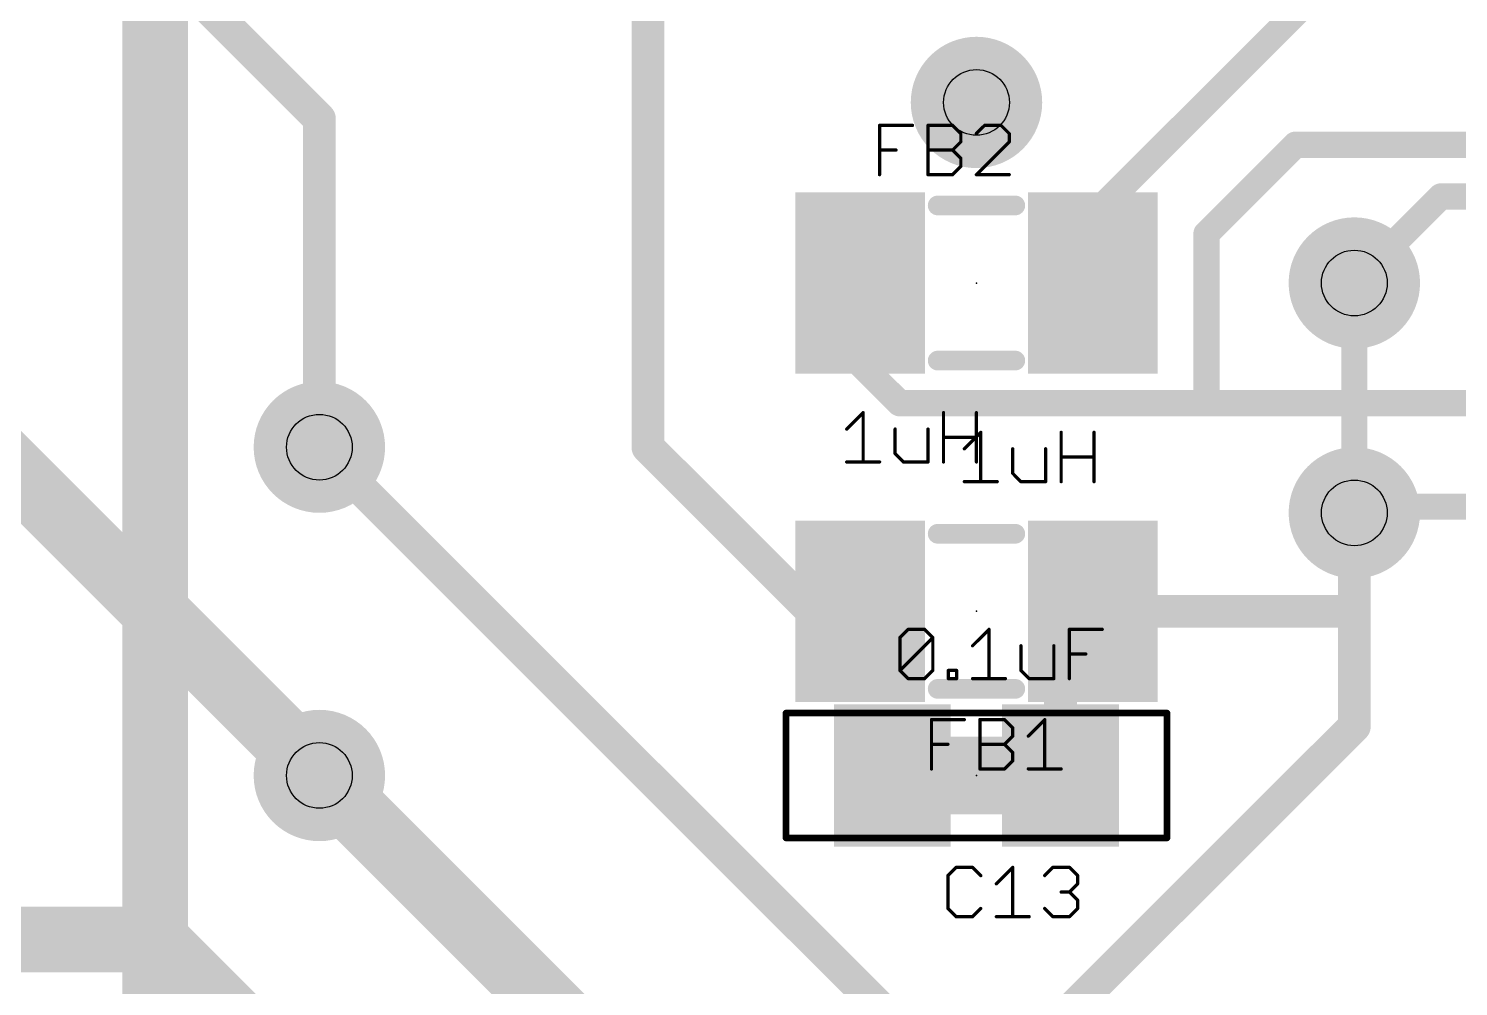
# Model space of a CAD drawing. Extents: x -27 to 80, y -11 to 53.
# Drawn here: x 14.26 to 25.32, y 13.61 to 21.02 of the extents above; entities that cross this region are included whole.
import ezdxf

# ---------------------------------------------------------------- set-up
doc = ezdxf.new("R2010")
doc.units = 0
for name, color, linetype in [('1', 12, 'CONTINUOUS'), ('16', 132, 'CONTINUOUS'), ('18', 110, 'CONTINUOUS'), ('21', 53, 'CONTINUOUS'), ('23', 53, 'CONTINUOUS'), ('25', 253, 'CONTINUOUS'), ('27', 253, 'CONTINUOUS'), ('29', 253, 'CONTINUOUS'), ('31', 253, 'CONTINUOUS'), ('35', 253, 'CONTINUOUS'), ('39', 12, 'CONTINUOUS'), ('44', 253, 'CONTINUOUS'), ('51', 53, 'CONTINUOUS')]:
    doc.layers.add(name, color=color, linetype=linetype)

# ---------------------------------------------------------------- blocks, each defined once
blk = doc.blocks.new('RECT')
blk.add_solid([(-0.5, -0.5), (0.5, -0.5), (-0.5, 0.5), (0.5, 0.5)])
blk = doc.blocks.new('ROUNDV')
at = {"const_width": 0.5}
blk.add_lwpolyline([(0, -0.25, 1), (0, 0.25, 1), (0, -0.25)], format="xyb", dxfattribs=at)

msp = doc.modelspace()

# ---------------------------------------------------------------- linework, layer by layer
at = {"layer": '1'}
for points, const_width in [([(15.24, 8.89), (15.24, 33.66)], 0.508), ([(22.49, 19.569), (24.641, 21.72)], 0.2032), ([(19.05, 21.59), (19.05, 17.78)], 0.254), ([(23.368, 19.431), (24.057, 20.12)], 0.2032), ([(24.057, 20.12), (26, 20.12)], 0.2032), ([(24.511, 19.05), (25.181, 19.72)], 0.2032), ([(25.181, 19.72), (26, 19.72)], 0.2032), ([(22.49, 19.05), (22.49, 19.569)], 0.2032), ([(23.368, 18.12), (23.368, 19.431)], 0.2032), ([(20.69, 19.05), (20.69, 18.68)], 0.2032), ([(20.69, 19.05), (20.69, 18.426)], 0.2032), ([(20.69, 18.426), (20.996, 18.12)], 0.2032), ([(20.996, 18.12), (23.368, 18.12)], 0.2032), ([(23.368, 18.12), (26, 18.12)], 0.2032), ([(16.51, 17.78), (21.59, 12.7)], 0.254), ([(19.05, 17.78), (20.32, 16.51)], 0.254), ([(24.511, 16.51), (24.511, 17.272)], 0.254), ([(24.511, 17.272), (24.559, 17.32)], 0.2032), ([(24.559, 17.32), (26, 17.32)], 0.2032), ([(20.32, 16.51), (20.69, 16.51)], 0.254), ([(22.49, 16.51), (22.24, 16.26)], 0.254), ([(24.511, 16.51), (22.49, 16.51)], 0.254), ([(24.511, 15.621), (24.511, 16.51)], 0.254), ([(22.24, 16.26), (22.24, 15.24)], 0.254), ([(21.59, 12.7), (24.511, 15.621)], 0.254), ([(16.51, 15.24), (22.225, 9.525)], 0.508)]:
    msp.add_lwpolyline(points, dxfattribs=dict(at, const_width=const_width))
for points, const_width in [([(24.057, 20.1708, 1), (24.057, 20.0692)], 0.1016), ([(24.0929, 20.0841, 1), (24.0211, 20.1559)], 0.1016), ([(25.181, 19.7708, 1), (25.181, 19.6692)], 0.1016), ([(25.2169, 19.6841, 1), (25.1451, 19.7559)], 0.1016), ([(22.5408, 19.569, 1), (22.4392, 19.569)], 0.1016), ([(22.4541, 19.6049, 1), (22.5259, 19.5331)], 0.1016), ([(23.4188, 19.431, 1), (23.3172, 19.431)], 0.1016), ([(23.3321, 19.4669, 1), (23.4039, 19.3951)], 0.1016), ([(20.7408, 19.05, 1), (20.6392, 19.05)], 0.1016), ([(20.7408, 19.05, 1), (20.6392, 19.05)], 0.1016), ([(24.4751, 19.0859, 1), (24.5469, 19.0141)], 0.1016), ([(22.4392, 19.05, 1), (22.5408, 19.05)], 0.1016), ([(20.6392, 18.68, 1), (20.7408, 18.68)], 0.1016), ([(20.7259, 18.4619, 1), (20.6541, 18.3901)], 0.1016), ([(20.6392, 18.426, 1), (20.7408, 18.426)], 0.1016), ([(20.996, 18.1708, 1), (20.996, 18.0692)], 0.1016), ([(20.9601, 18.0841, 1), (21.0319, 18.1559)], 0.1016), ([(23.368, 18.1708, 1), (23.368, 18.0692)], 0.1016), ([(23.3172, 18.12, 1), (23.4188, 18.12)], 0.1016), ([(23.368, 18.0692, 1), (23.368, 18.1708)], 0.1016), ([(16.5549, 17.8249, 1), (16.4651, 17.7351)], 0.127), ([(19.0949, 17.8249, 1), (19.0051, 17.7351)], 0.127), ([(18.9865, 17.78, 1), (19.1135, 17.78)], 0.127), ([(24.5745, 17.272, 1), (24.4475, 17.272)], 0.127), ([(24.4751, 17.3079, 1), (24.5469, 17.2361)], 0.1016), ([(24.559, 17.3708, 1), (24.559, 17.2692)], 0.1016), ([(24.5949, 17.2841, 1), (24.5231, 17.3559)], 0.1016), ([(20.32, 16.5735, 1), (20.32, 16.4465)], 0.127), ([(20.2751, 16.4651, 1), (20.3649, 16.5549)], 0.127), ([(20.69, 16.4465, 1), (20.69, 16.5735)], 0.127), ([(22.49, 16.5735, 1), (22.49, 16.4465)], 0.127), ([(22.5349, 16.4651, 1), (22.4451, 16.5549)], 0.127), ([(24.5745, 16.51, 1), (24.4475, 16.51)], 0.127), ([(24.511, 16.4465, 1), (24.511, 16.5735)], 0.127), ([(24.4475, 16.51, 1), (24.5745, 16.51)], 0.127), ([(22.3035, 16.26, 1), (22.1765, 16.26)], 0.127), ([(22.1951, 16.3049, 1), (22.2849, 16.2151)], 0.127), ([(24.5559, 15.5761, 1), (24.4661, 15.6659)], 0.127), ([(24.4475, 15.621, 1), (24.5745, 15.621)], 0.127), ([(16.5998, 15.3298, 1), (16.4202, 15.1502)], 0.254), ([(22.1765, 15.24, 1), (22.3035, 15.24)], 0.127)]:
    msp.add_lwpolyline(points, format="xyb", dxfattribs=dict(at, const_width=const_width))
at = {"layer": '16'}
for points, const_width in [([(16.51, 20.32), (13.97, 22.86)], 0.254), ([(16.51, 17.78), (16.51, 20.32)], 0.254), ([(24.511, 17.272), (24.511, 19.05)], 0.2032), ([(12.9286, 18.8214), (16.51, 15.24)], 0.508), ([(10.16, 13.97), (15.24, 13.97)], 0.508), ([(15.24, 13.97), (16.51, 12.7)], 0.508)]:
    msp.add_lwpolyline(points, dxfattribs=dict(at, const_width=const_width))
for points, const_width in [([(16.5735, 20.32, 1), (16.4465, 20.32)], 0.127), ([(16.4651, 20.2751, 1), (16.5549, 20.3649)], 0.127), ([(24.5618, 19.05, 1), (24.4602, 19.05)], 0.1016), ([(16.4465, 17.78, 1), (16.5735, 17.78)], 0.127), ([(24.4602, 17.272, 1), (24.5618, 17.272)], 0.1016), ([(16.4202, 15.1502, 1), (16.5998, 15.3298)], 0.254), ([(15.3298, 14.0598, 1), (15.1502, 13.8802)], 0.254), ([(15.24, 13.843, 1), (15.24, 14.097)], 0.254)]:
    msp.add_lwpolyline(points, format="xyb", dxfattribs=dict(at, const_width=const_width))
at = {"layer": '21'}
for points, const_width in [([(21.29, 19.65), (21.89, 19.65)], 0.1524), ([(21.29, 18.45), (21.89, 18.45)], 0.1524), ([(21.89, 17.11), (21.29, 17.11)], 0.1524), ([(21.89, 15.91), (21.29, 15.91)], 0.1524), ([(21.59, 15.2095), (21.59, 15.2705)], 0.4064)]:
    msp.add_lwpolyline(points, dxfattribs=dict(at, const_width=const_width))
for points, const_width in [([(21.29, 19.6881, 1), (21.29, 19.6119)], 0.0762), ([(21.89, 19.6119, 1), (21.89, 19.6881)], 0.0762), ([(21.29, 18.4881, 1), (21.29, 18.4119)], 0.0762), ([(21.89, 18.4119, 1), (21.89, 18.4881)], 0.0762), ([(21.29, 17.1481, 1), (21.29, 17.0719)], 0.0762), ([(21.89, 17.0719, 1), (21.89, 17.1481)], 0.0762), ([(21.29, 15.9481, 1), (21.29, 15.8719)], 0.0762), ([(21.89, 15.8719, 1), (21.89, 15.9481)], 0.0762), ([(21.6916, 15.2705, 1), (21.4884, 15.2705)], 0.2032), ([(21.4884, 15.2095, 1), (21.6916, 15.2095)], 0.2032)]:
    msp.add_lwpolyline(points, format="xyb", dxfattribs=dict(at, const_width=const_width))
at = {"layer": '23'}
for p in [(21.59, 19.05), (21.59, 16.51), (21.59, 15.24)]:
    msp.add_point(p, dxfattribs=at)
at = {"layer": '25', "const_width": 0.0127}
for points in [[(20.8407, 20.2759, 1), (20.8407, 20.2632)], [(20.8471, 20.2695, 1), (20.8344, 20.2695)], [(21.0949, 20.2632, 1), (21.0949, 20.2759)], [(21.2149, 20.2759, 1), (21.2149, 20.2632)], [(21.2213, 20.2695, 1), (21.2086, 20.2695)], [(21.4101, 20.274, 1), (21.4011, 20.265)], [(21.4056, 20.2632, 1), (21.4056, 20.2759)], [(21.6527, 20.2759, 1), (21.6527, 20.2632)], [(21.6572, 20.265, 1), (21.6482, 20.274)], [(21.7843, 20.274, 1), (21.7753, 20.265)], [(21.7798, 20.2632, 1), (21.7798, 20.2759)], [(21.4755, 20.206, 1), (21.4628, 20.206)], [(21.4628, 20.1424, 1), (21.4755, 20.1424)], [(21.4646, 20.2015, 1), (21.4736, 20.2105)], [(21.4736, 20.1379, 1), (21.4646, 20.1469)], [(21.5846, 20.2105, 1), (21.5936, 20.2015)], [(21.8497, 20.206, 1), (21.837, 20.206)], [(21.837, 20.1424, 1), (21.8497, 20.1424)], [(21.8388, 20.2015, 1), (21.8478, 20.2105)], [(21.8478, 20.1379, 1), (21.8388, 20.1469)], [(20.8407, 20.0852, 1), (20.8407, 20.0725)], [(20.9678, 20.0725, 1), (20.9678, 20.0852)], [(21.2149, 20.0852, 1), (21.2149, 20.0725)], [(21.4101, 20.0834, 1), (21.4011, 20.0744)], [(21.4011, 20.0834, 1), (21.4101, 20.0744)], [(21.4056, 20.0725, 1), (21.4056, 20.0852)], [(21.4755, 20.0153, 1), (21.4628, 20.0153)], [(21.4646, 20.0108, 1), (21.4736, 20.0198)], [(21.2149, 19.8946, 1), (21.2149, 19.8819)], [(21.4011, 19.8927, 1), (21.4101, 19.8837)], [(21.4056, 19.8819, 1), (21.4056, 19.8946)], [(21.4628, 19.9518, 1), (21.4755, 19.9518)], [(21.4736, 19.9473, 1), (21.4646, 19.9562)], [(21.5891, 19.8946, 1), (21.5891, 19.8819)], [(21.5846, 19.8927, 1), (21.5936, 19.8837)], [(21.8433, 19.8819, 1), (21.8433, 19.8946)], [(20.8344, 19.8882, 1), (20.8471, 19.8882)], [(21.2086, 19.8882, 1), (21.2213, 19.8882)], [(21.2484, 15.6721, 1), (21.2357, 15.6721)], [(21.2421, 15.6785, 1), (21.2421, 15.6658)], [(21.4963, 15.6658, 1), (21.4963, 15.6785)], [(21.6226, 15.6721, 1), (21.6099, 15.6721)], [(21.6163, 15.6785, 1), (21.6163, 15.6658)], [(21.8114, 15.6766, 1), (21.8025, 15.6676)], [(21.8069, 15.6658, 1), (21.8069, 15.6785)], [(21.8769, 15.6086, 1), (21.8641, 15.6086)], [(21.866, 15.6041, 1), (21.875, 15.6131)], [(22.1239, 15.6721, 1), (22.1112, 15.6721)], [(22.1221, 15.6676, 1), (22.1131, 15.6766)], [(21.2421, 15.4878, 1), (21.2421, 15.4751)], [(21.3692, 15.4751, 1), (21.3692, 15.4878)], [(21.6163, 15.4878, 1), (21.6163, 15.4751)], [(21.8114, 15.486, 1), (21.8025, 15.477)], [(21.8025, 15.486, 1), (21.8114, 15.477)], [(21.8069, 15.4751, 1), (21.8069, 15.4878)], [(21.8641, 15.545, 1), (21.8769, 15.545)], [(21.875, 15.5405, 1), (21.866, 15.5495)], [(21.986, 15.5495, 1), (21.995, 15.5405)], [(21.8769, 15.4179, 1), (21.8641, 15.4179)], [(21.866, 15.4134, 1), (21.875, 15.4224)], [(21.875, 15.3499, 1), (21.866, 15.3588)], [(21.2357, 15.2908, 1), (21.2484, 15.2908)], [(21.6163, 15.2972, 1), (21.6163, 15.2845)], [(21.6099, 15.2908, 1), (21.6226, 15.2908)], [(21.8025, 15.2953, 1), (21.8114, 15.2863)], [(21.8069, 15.2845, 1), (21.8069, 15.2972)], [(21.8641, 15.3544, 1), (21.8769, 15.3544)], [(21.9905, 15.2972, 1), (21.9905, 15.2845)], [(22.1112, 15.2908, 1), (22.1239, 15.2908)], [(22.2447, 15.2845, 1), (22.2447, 15.2972)], [(21.4326, 14.5355, 1), (21.4326, 14.5228)], [(21.4371, 14.5246, 1), (21.4281, 14.5336)], [(21.5642, 14.5336, 1), (21.5553, 14.5246)], [(21.5597, 14.5228, 1), (21.5597, 14.5355)], [(21.8767, 14.5291, 1), (21.864, 14.5291)], [(21.8749, 14.5246, 1), (21.8659, 14.5336)], [(22.181, 14.5355, 1), (22.181, 14.5228)], [(22.1855, 14.5246, 1), (22.1766, 14.5336)], [(22.3126, 14.5336, 1), (22.3037, 14.5246)], [(22.3082, 14.5228, 1), (22.3082, 14.5355)], [(21.3754, 14.4656, 1), (21.3627, 14.4656)], [(21.3646, 14.4701, 1), (21.3736, 14.4611)], [(21.6188, 14.4611, 1), (21.6278, 14.4701)], [(21.7388, 14.4065, 1), (21.7478, 14.3975)], [(22.113, 14.4701, 1), (22.122, 14.4611)], [(22.3781, 14.4656, 1), (22.3654, 14.4656)], [(22.3654, 14.402, 1), (22.3781, 14.402)], [(22.3672, 14.4611, 1), (22.3762, 14.4701)], [(22.3762, 14.3975, 1), (22.3672, 14.4065)], [(22.2446, 14.3448, 1), (22.2446, 14.3321)], [(22.3126, 14.343, 1), (22.3037, 14.334)], [(22.3037, 14.343, 1), (22.3126, 14.334)], [(22.3082, 14.3321, 1), (22.3082, 14.3448)], [(22.3781, 14.2749, 1), (22.3654, 14.2749)], [(22.3672, 14.2704, 1), (22.3762, 14.2794)], [(21.3736, 14.2158, 1), (21.3646, 14.2069)], [(21.3627, 14.2114, 1), (21.3754, 14.2114)], [(21.4326, 14.1541, 1), (21.4326, 14.1415)], [(21.4281, 14.1433, 1), (21.4371, 14.1523)], [(21.5553, 14.1523, 1), (21.5642, 14.1433)], [(21.5597, 14.1415, 1), (21.5597, 14.1541)], [(21.6278, 14.2069, 1), (21.6188, 14.2158)], [(21.7433, 14.1541, 1), (21.7433, 14.1415)], [(21.864, 14.1478, 1), (21.8767, 14.1478)], [(21.9975, 14.1415, 1), (21.9975, 14.1541)], [(22.122, 14.2158, 1), (22.113, 14.2069)], [(22.181, 14.1541, 1), (22.181, 14.1415)], [(22.1766, 14.1433, 1), (22.1855, 14.1523)], [(22.3037, 14.1523, 1), (22.3126, 14.1433)], [(22.3082, 14.1415, 1), (22.3082, 14.1541)], [(22.3654, 14.2114, 1), (22.3781, 14.2114)], [(22.3762, 14.2069, 1), (22.3672, 14.2158)]]:
    msp.add_lwpolyline(points, format="xyb", dxfattribs=at)
at = {"layer": '25', "const_width": 0.0254}
for points in [[(20.8407, 19.8882), (20.8407, 20.2695)], [(20.8407, 20.2695), (21.0949, 20.2695)], [(21.2149, 19.8882), (21.2149, 20.2695)], [(21.2149, 20.2695), (21.4056, 20.2695)], [(21.4056, 20.2695), (21.4691, 20.206)], [(21.6527, 20.2695), (21.5891, 20.206)], [(21.7798, 20.2695), (21.6527, 20.2695)], [(21.8433, 20.206), (21.7798, 20.2695)], [(21.4691, 20.1424), (21.4056, 20.0789)], [(21.4691, 20.206), (21.4691, 20.1424)], [(21.5891, 19.8882), (21.8433, 20.1424)], [(21.8433, 20.1424), (21.8433, 20.206)], [(20.8407, 20.0789), (20.9678, 20.0789)], [(21.2149, 20.0789), (21.4056, 20.0789)], [(21.4056, 20.0789), (21.4691, 20.0153)], [(21.4691, 20.0153), (21.4691, 19.9518)], [(21.4056, 19.8882), (21.2149, 19.8882)], [(21.4691, 19.9518), (21.4056, 19.8882)], [(21.8433, 19.8882), (21.5891, 19.8882)], [(21.2421, 15.2908), (21.2421, 15.6721)], [(21.2421, 15.6721), (21.4963, 15.6721)], [(21.6163, 15.2908), (21.6163, 15.6721)], [(21.6163, 15.6721), (21.8069, 15.6721)], [(21.8069, 15.6721), (21.8705, 15.6086)], [(21.8705, 15.6086), (21.8705, 15.545)], [(21.9905, 15.545), (22.1176, 15.6721)], [(22.1176, 15.6721), (22.1176, 15.2908)], [(21.2421, 15.4815), (21.3692, 15.4815)], [(21.6163, 15.4815), (21.8069, 15.4815)], [(21.8705, 15.545), (21.8069, 15.4815)], [(21.8069, 15.4815), (21.8705, 15.4179)], [(21.8705, 15.3544), (21.8069, 15.2908)], [(21.8705, 15.4179), (21.8705, 15.3544)], [(21.8069, 15.2908), (21.6163, 15.2908)], [(21.9905, 15.2908), (22.2447, 15.2908)], [(21.4326, 14.5291), (21.3691, 14.4656)], [(21.5597, 14.5291), (21.4326, 14.5291)], [(21.6233, 14.4656), (21.5597, 14.5291)], [(21.7433, 14.402), (21.8704, 14.5291)], [(21.8704, 14.5291), (21.8704, 14.1478)], [(22.1175, 14.4656), (22.181, 14.5291)], [(22.181, 14.5291), (22.3082, 14.5291)], [(22.3082, 14.5291), (22.3717, 14.4656)], [(21.3691, 14.4656), (21.3691, 14.2114)], [(22.3717, 14.402), (22.3082, 14.3385)], [(22.3717, 14.4656), (22.3717, 14.402)], [(22.3082, 14.3385), (22.2446, 14.3385)], [(22.3082, 14.3385), (22.3717, 14.2749)], [(22.3717, 14.2749), (22.3717, 14.2114)], [(21.3691, 14.2114), (21.4326, 14.1478)], [(21.4326, 14.1478), (21.5597, 14.1478)], [(21.5597, 14.1478), (21.6233, 14.2114)], [(21.7433, 14.1478), (21.9975, 14.1478)], [(22.181, 14.1478), (22.1175, 14.2114)], [(22.3082, 14.1478), (22.181, 14.1478)], [(22.3717, 14.2114), (22.3082, 14.1478)]]:
    msp.add_lwpolyline(points, dxfattribs=at)
at = {"layer": '27', "const_width": 0.0254}
for points in [[(20.5867, 17.9199), (20.7138, 18.047)], [(20.7138, 18.047), (20.7138, 17.6657)], [(21.3351, 17.6657), (21.3351, 18.047)], [(21.5893, 18.047), (21.5893, 17.6657)], [(20.9609, 17.9199), (20.9609, 17.7293)], [(21.2151, 17.6657), (21.2151, 17.9199)], [(21.4961, 17.7675), (21.6232, 17.8946)], [(21.6232, 17.8946), (21.6232, 17.5133)], [(22.2445, 17.5133), (22.2445, 17.8946)], [(22.4987, 17.8946), (22.4987, 17.5133)], [(21.3351, 17.8564), (21.5893, 17.8564)], [(20.9609, 17.7293), (21.0245, 17.6657)], [(21.8703, 17.7675), (21.8703, 17.5769)], [(22.1245, 17.5133), (22.1245, 17.7675)], [(22.2445, 17.704), (22.4987, 17.704)], [(20.5867, 17.6657), (20.8409, 17.6657)], [(21.0245, 17.6657), (21.2151, 17.6657)], [(21.8703, 17.5769), (21.9338, 17.5133)], [(21.4961, 17.5133), (21.7503, 17.5133)], [(21.9338, 17.5133), (22.1245, 17.5133)], [(20.9983, 16.3071), (21.0618, 16.3706)], [(21.0618, 16.3706), (21.1889, 16.3706)], [(21.1889, 16.3706), (21.2525, 16.3071)], [(21.5596, 16.2435), (21.6867, 16.3706)], [(21.6867, 16.3706), (21.6867, 15.9893)], [(22.308, 15.9893), (22.308, 16.3706)], [(22.308, 16.3706), (22.5622, 16.3706)], [(20.9983, 16.0529), (20.9983, 16.3071)], [(20.9983, 16.0529), (21.2525, 16.3071)], [(21.2525, 16.3071), (21.2525, 16.0529)], [(21.9338, 16.2435), (21.9338, 16.0529)], [(22.188, 15.9893), (22.188, 16.2435)], [(22.308, 16.18), (22.4351, 16.18)], [(21.0618, 15.9893), (20.9983, 16.0529)], [(21.2525, 16.0529), (21.1889, 15.9893)], [(21.3725, 15.9893), (21.3725, 16.0529)], [(21.3725, 16.0529), (21.436, 16.0529)], [(21.436, 16.0529), (21.436, 15.9893)], [(21.9338, 16.0529), (21.9973, 15.9893)], [(21.1889, 15.9893), (21.0618, 15.9893)], [(21.436, 15.9893), (21.3725, 15.9893)], [(21.5596, 15.9893), (21.8138, 15.9893)], [(21.9973, 15.9893), (22.188, 15.9893)]]:
    msp.add_lwpolyline(points, dxfattribs=at)
at = {"layer": '27', "const_width": 0.0127}
for points in [[(20.7202, 18.047, 1), (20.7075, 18.047)], [(20.7183, 18.0425, 1), (20.7093, 18.0515)], [(21.3415, 18.047, 1), (21.3288, 18.047)], [(21.5957, 18.047, 1), (21.583, 18.047)], [(20.5822, 17.9244, 1), (20.5912, 17.9154)], [(20.9673, 17.9199, 1), (20.9546, 17.9199)], [(21.2215, 17.9199, 1), (21.2088, 17.9199)], [(21.6295, 17.8946, 1), (21.6168, 17.8946)], [(21.6277, 17.8901, 1), (21.6187, 17.8991)], [(22.2508, 17.8946, 1), (22.2381, 17.8946)], [(22.5051, 17.8946, 1), (22.4924, 17.8946)], [(21.3351, 17.8627, 1), (21.3351, 17.85)], [(21.5893, 17.85, 1), (21.5893, 17.8627)], [(20.9654, 17.7337, 1), (20.9564, 17.7248)], [(20.9546, 17.7293, 1), (20.9673, 17.7293)], [(21.4916, 17.772, 1), (21.5006, 17.763)], [(21.8766, 17.7675, 1), (21.8639, 17.7675)], [(22.1309, 17.7675, 1), (22.1181, 17.7675)], [(22.2445, 17.7103, 1), (22.2445, 17.6976)], [(22.4987, 17.6976, 1), (22.4987, 17.7103)], [(20.5867, 17.6721, 1), (20.5867, 17.6593)], [(20.7075, 17.6657, 1), (20.7202, 17.6657)], [(20.8409, 17.6593, 1), (20.8409, 17.6721)], [(21.0245, 17.6721, 1), (21.0245, 17.6593)], [(21.02, 17.6612, 1), (21.0289, 17.6702)], [(21.2088, 17.6657, 1), (21.2215, 17.6657)], [(21.2151, 17.6593, 1), (21.2151, 17.6721)], [(21.3288, 17.6657, 1), (21.3415, 17.6657)], [(21.583, 17.6657, 1), (21.5957, 17.6657)], [(21.8639, 17.5769, 1), (21.8766, 17.5769)], [(21.8748, 17.5813, 1), (21.8658, 17.5724)], [(21.4961, 17.5197, 1), (21.4961, 17.5069)], [(21.6168, 17.5133, 1), (21.6295, 17.5133)], [(21.7503, 17.5069, 1), (21.7503, 17.5197)], [(21.9338, 17.5197, 1), (21.9338, 17.5069)], [(21.9293, 17.5088, 1), (21.9383, 17.5178)], [(22.1181, 17.5133, 1), (22.1309, 17.5133)], [(22.1245, 17.5069, 1), (22.1245, 17.5197)], [(22.2381, 17.5133, 1), (22.2508, 17.5133)], [(22.4924, 17.5133, 1), (22.5051, 17.5133)], [(21.0618, 16.377, 1), (21.0618, 16.3643)], [(21.0663, 16.3661, 1), (21.0573, 16.3751)], [(21.1934, 16.3751, 1), (21.1844, 16.3661)], [(21.1889, 16.3643, 1), (21.1889, 16.377)], [(21.693, 16.3706, 1), (21.6803, 16.3706)], [(21.6912, 16.3661, 1), (21.6822, 16.3751)], [(22.3143, 16.3706, 1), (22.3016, 16.3706)], [(22.308, 16.377, 1), (22.308, 16.3643)], [(22.5622, 16.3643, 1), (22.5622, 16.377)], [(21.0046, 16.3071, 1), (20.9919, 16.3071)], [(20.9938, 16.3116, 1), (21.0028, 16.3026)], [(21.2588, 16.3071, 1), (21.2461, 16.3071)], [(21.257, 16.3026, 1), (21.248, 16.3116)], [(21.248, 16.3026, 1), (21.257, 16.3116)], [(21.5551, 16.248, 1), (21.5641, 16.239)], [(21.9401, 16.2435, 1), (21.9274, 16.2435)], [(22.1943, 16.2435, 1), (22.1816, 16.2435)], [(22.308, 16.1863, 1), (22.308, 16.1736)], [(22.4351, 16.1736, 1), (22.4351, 16.1863)], [(20.9919, 16.0529, 1), (21.0046, 16.0529)], [(21.0028, 16.0573, 1), (20.9938, 16.0484)], [(20.9938, 16.0573, 1), (21.0028, 16.0484)], [(21.2461, 16.0529, 1), (21.2588, 16.0529)], [(21.257, 16.0484, 1), (21.248, 16.0573)], [(21.3788, 16.0529, 1), (21.3661, 16.0529)], [(21.3725, 16.0592, 1), (21.3725, 16.0465)], [(21.4424, 16.0529, 1), (21.4297, 16.0529)], [(21.436, 16.0465, 1), (21.436, 16.0592)], [(21.9274, 16.0529, 1), (21.9401, 16.0529)], [(21.9383, 16.0573, 1), (21.9293, 16.0484)], [(21.0618, 15.9956, 1), (21.0618, 15.983)], [(21.0573, 15.9848, 1), (21.0663, 15.9938)], [(21.1844, 15.9938, 1), (21.1934, 15.9848)], [(21.1889, 15.983, 1), (21.1889, 15.9956)], [(21.3725, 15.9956, 1), (21.3725, 15.983)], [(21.3661, 15.9893, 1), (21.3788, 15.9893)], [(21.4297, 15.9893, 1), (21.4424, 15.9893)], [(21.436, 15.983, 1), (21.436, 15.9956)], [(21.5596, 15.9956, 1), (21.5596, 15.983)], [(21.6803, 15.9893, 1), (21.693, 15.9893)], [(21.8138, 15.983, 1), (21.8138, 15.9956)], [(21.9973, 15.9956, 1), (21.9973, 15.983)], [(21.9928, 15.9848, 1), (22.0018, 15.9938)], [(22.1816, 15.9893, 1), (22.1943, 15.9893)], [(22.188, 15.983, 1), (22.188, 15.9956)], [(22.3016, 15.9893, 1), (22.3143, 15.9893)]]:
    msp.add_lwpolyline(points, format="xyb", dxfattribs=at)
at = {"layer": '39', "const_width": 0.0508}
for points in [[(20.117, 14.757), (20.117, 15.723)], [(20.117, 15.723), (23.063, 15.723)], [(23.063, 15.723), (23.063, 14.757)], [(23.063, 14.757), (20.117, 14.757)]]:
    msp.add_lwpolyline(points, dxfattribs=at)
at = {"layer": '39', "const_width": 0.0254}
for points in [[(20.1297, 15.723, 1), (20.1043, 15.723)], [(20.117, 15.7357, 1), (20.117, 15.7103)], [(23.0757, 15.723, 1), (23.0503, 15.723)], [(23.063, 15.7103, 1), (23.063, 15.7357)], [(20.117, 14.7697, 1), (20.117, 14.7443)], [(20.1043, 14.757, 1), (20.1297, 14.757)], [(23.0503, 14.757, 1), (23.0757, 14.757)], [(23.063, 14.7443, 1), (23.063, 14.7697)]]:
    msp.add_lwpolyline(points, format="xyb", dxfattribs=at)
at = {"layer": '44'}
for centre in [(21.59, 20.447), (24.511, 19.05), (16.51, 17.78), (24.511, 17.272), (16.51, 15.24)]:
    msp.add_circle(centre, 0.254, dxfattribs=at)
at = {"layer": '51', "const_width": 0.1524}
for points in [[(21.345, 15.464), (21.835, 15.464)], [(21.835, 15.016), (21.345, 15.016)]]:
    msp.add_lwpolyline(points, dxfattribs=at)
at = {"layer": '51', "const_width": 0.0762}
for points in [[(21.345, 15.5021, 1), (21.345, 15.4259)], [(21.835, 15.4259, 1), (21.835, 15.5021)], [(21.345, 15.0541, 1), (21.345, 14.9779)], [(21.835, 14.9779, 1), (21.835, 15.0541)]]:
    msp.add_lwpolyline(points, format="xyb", dxfattribs=at)

# ---------------------------------------------------------------- block references
at = {"layer": '1', "xscale": 0.8, "yscale": 1.2}
for p in [(20.69, 19.05), (22.49, 19.05)]:
    msp.add_blockref('RECT', p, dxfattribs=at)
at = {"layer": '1', "rotation": 180}
for p, xscale, yscale in [((20.69, 16.51), 0.8, 1.2), ((22.49, 16.51), 0.8, 1.2), ((20.94, 15.24), 0.7, 0.9), ((22.24, 15.24), 0.7, 0.9)]:
    msp.add_blockref('RECT', p, dxfattribs=dict(at, xscale=xscale, yscale=yscale))
at = {"layer": '18', "xscale": 1.016, "yscale": 1.016}
for p in [(21.59, 20.447), (21.59, 20.447), (24.511, 19.05), (24.511, 19.05), (16.51, 17.78), (16.51, 17.78), (24.511, 17.272), (24.511, 17.272), (16.51, 15.24), (16.51, 15.24)]:
    msp.add_blockref('ROUNDV', p, dxfattribs=at)
at = {"layer": '29', "xscale": 1.0032, "yscale": 1.4032}
for p in [(20.69, 19.05), (22.49, 19.05)]:
    msp.add_blockref('RECT', p, dxfattribs=at)
at = {"layer": '29', "rotation": 180}
for p, xscale, yscale in [((20.69, 16.51), 1.0032, 1.4032), ((22.49, 16.51), 1.0032, 1.4032), ((20.94, 15.24), 0.9032, 1.1032), ((22.24, 15.24), 0.9032, 1.1032)]:
    msp.add_blockref('RECT', p, dxfattribs=dict(at, xscale=xscale, yscale=yscale))
at = {"layer": '31', "xscale": 0.8, "yscale": 1.2}
for p in [(20.69, 19.05), (22.49, 19.05)]:
    msp.add_blockref('RECT', p, dxfattribs=at)
at = {"layer": '31', "rotation": 180}
for p, xscale, yscale in [((20.69, 16.51), 0.8, 1.2), ((22.49, 16.51), 0.8, 1.2), ((20.94, 15.24), 0.7, 0.9), ((22.24, 15.24), 0.7, 0.9)]:
    msp.add_blockref('RECT', p, dxfattribs=dict(at, xscale=xscale, yscale=yscale))
at = {"layer": '35', "xscale": 0.3998, "yscale": 0.6, "rotation": 180}
msp.add_blockref('RECT', (21.59, 15.24), dxfattribs=at)
at = {"layer": '51', "xscale": 0.3, "yscale": 0.5999, "rotation": 180}
for p in [(21.1812, 15.2449), (21.994, 15.2449)]:
    msp.add_blockref('RECT', p, dxfattribs=at)

doc.saveas('drawing.dxf')
